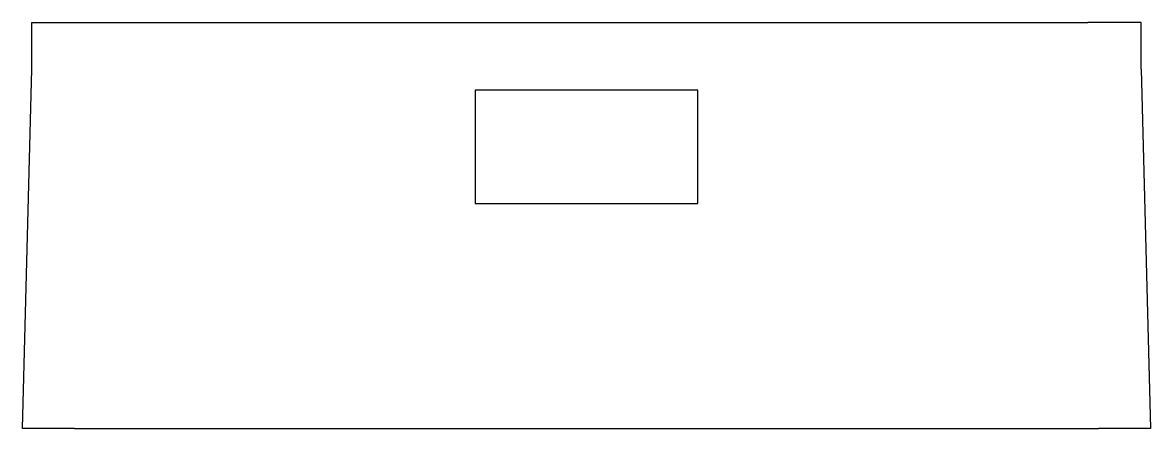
# Model space of a CAD drawing. Header units: millimetres. Extents: x 6 to 114, y -30 to 9.
import ezdxf

# ---------------------------------------------------------------- set-up
doc = ezdxf.new("R2010")
doc.units = ezdxf.units.MM

msp = doc.modelspace()

# ---------------------------------------------------------------- linework, layer by layer
at = {"color": 7, "linetype": 'Continuous'}
for p, q in [((6.65, 4.6), (6.65, 9.09)), ((6.65, 9.09), (11.77, 9.09)), ((11.77, 9.09), (108.23, 9.09)), ((113.35, 9.09), (108.23, 9.09)), ((113.35, 4.6), (113.35, 9.09)), ((5.75, -29.91), (6.65, 4.6)), ((113.35, 4.6), (114.25, -29.91)), ((49.3, 2.59), (49.3, -8.3)), ((70.7, 2.59), (49.3, 2.59)), ((70.7, -8.3), (70.7, 2.59)), ((49.3, -8.3), (70.7, -8.3)), ((10.75, -29.91), (5.75, -29.91)), ((10.75, -29.91), (109.25, -29.91)), ((114.25, -29.91), (109.25, -29.91))]:
    msp.add_line(p, q, dxfattribs=at)

doc.saveas('drawing.dxf')
